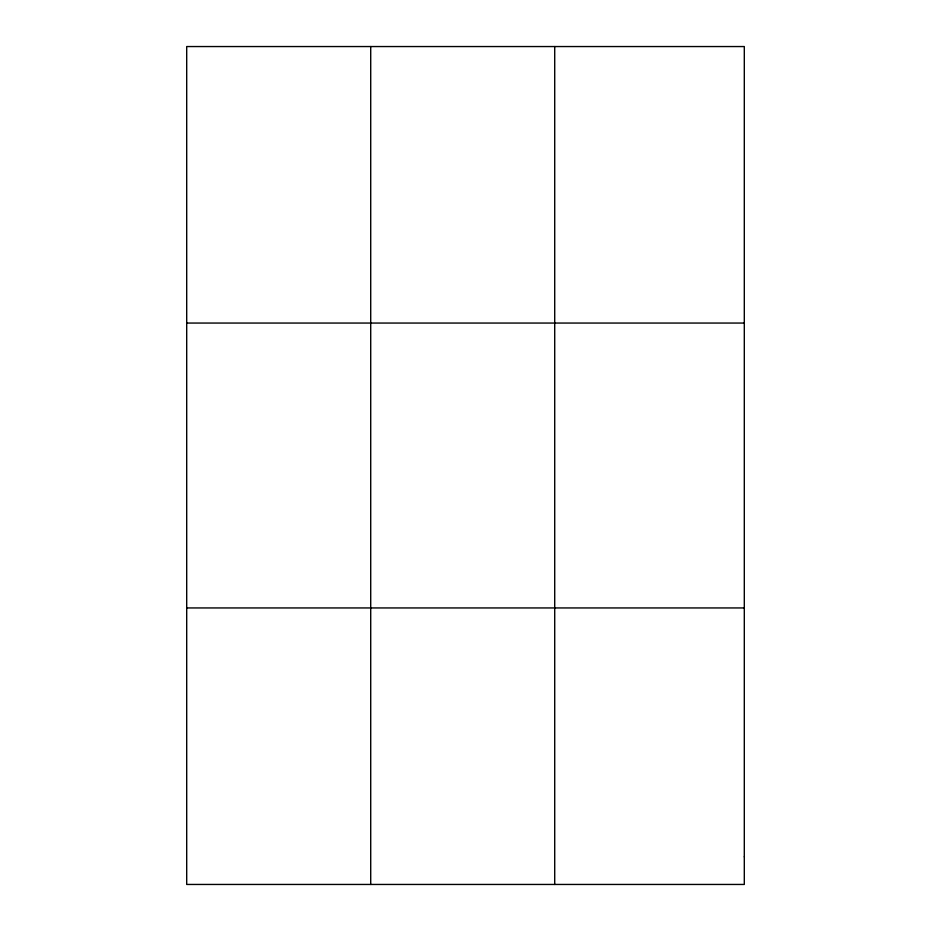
<?xml version="1.0" encoding="UTF-8"?>
<svg xmlns="http://www.w3.org/2000/svg" width="931" height="931" viewBox="0 0 931 931"><rect width="100%" height="100%" fill="white"/><g stroke="black" fill="none" stroke-linecap="round" stroke-linejoin="round"><path stroke-width="1.4" d="M370.713 46.55L370.713 884.45M554.713 46.55L554.713 884.45M186.7 323.057L744.3 323.057M186.7 607.943L744.3 607.943M744.3 856.799L744.3 884.45L186.7 884.45L186.7 46.55L744.3 46.55L744.3 856.799"/></g></svg>
